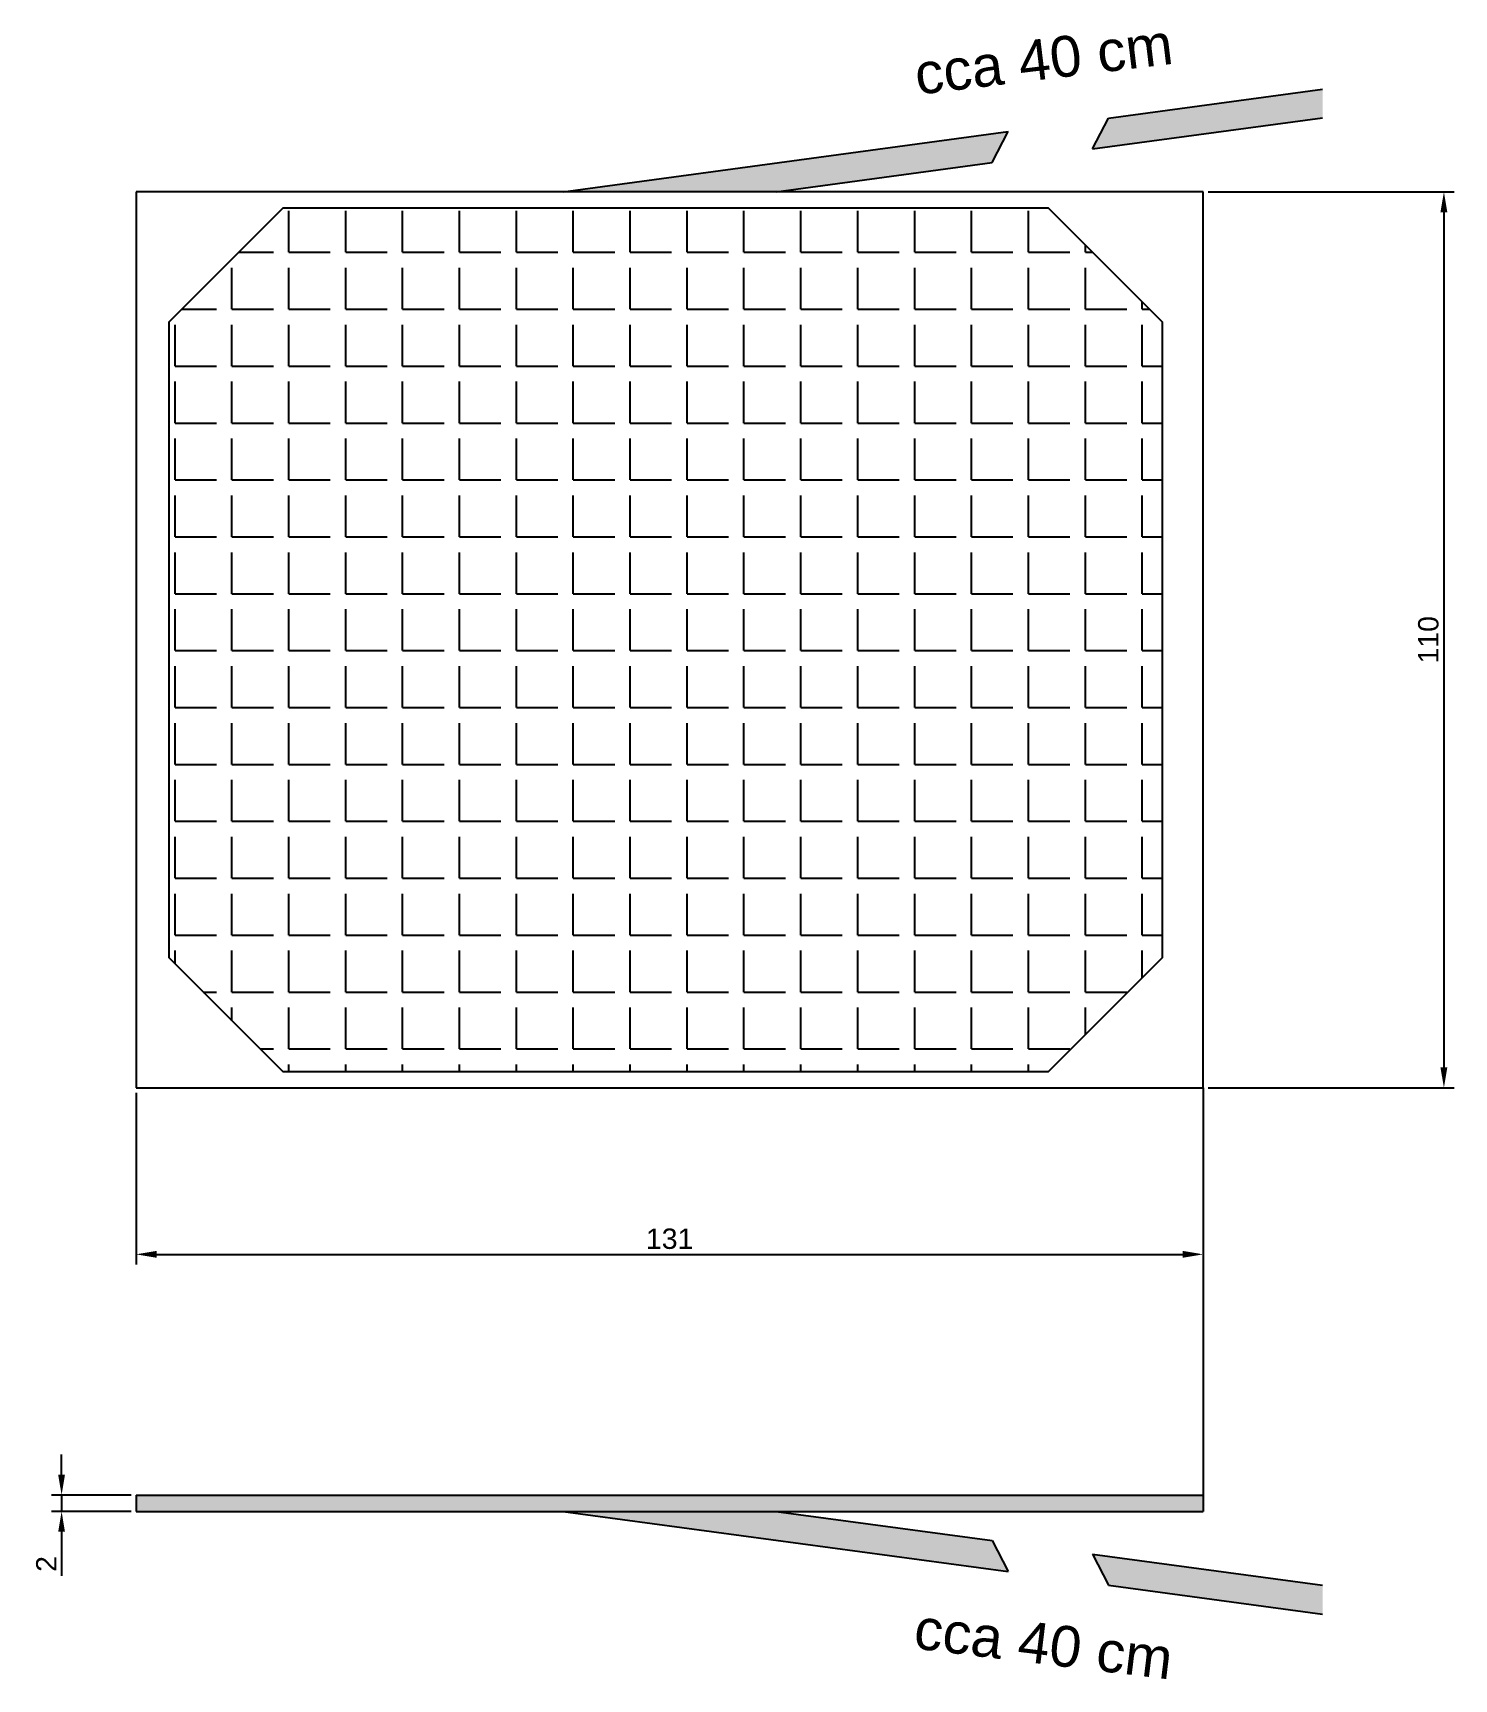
# Model space of a CAD drawing. Header units: millimetres. Extents: x 87 to 262, y 27 to 230.
import ezdxf

# ---------------------------------------------------------------- set-up
doc = ezdxf.new("R2010")
doc.units = ezdxf.units.MM
doc.layers.add('panel', color=7, linetype='Continuous')
doc.layers.add('wires', color=7, linetype='Continuous')
doc.styles.get("Standard").update_dxf_attribs({"font": 'arial.ttf'})
doc.dimstyles.new('ISO-25', dxfattribs={"dimtxt": 2.5, "dimasz": 2.5, "dimexe": 1.25, "dimexo": 0.625, "dimtad": 1, "dimtxsty": 'Standard', "dimcen": 2.5, "dimadec": 0, "dimazin": 0, "dimtfac": 1, "dimtmove": 0, "dimatfit": 3, "dimfxl": 1, "dimarcsym": 0})

# ---------------------------------------------------------------- blocks, each defined once
blk = doc.blocks.new('*D29')
at = {"layer": 'Defpoints', "color": 0}
for p in [(100, 100), (231, 100), (231, 79.56)]:
    blk.add_point(p, dxfattribs=at)
at = {"layer": 'wires', "color": 0, "lineweight": -2}
for p, q in [((100, 99.38), (100, 78.31)), ((231, 99.38), (231, 78.31)), ((102.5, 79.56), (228.5, 79.56))]:
    blk.add_line(p, q, dxfattribs=at)
at = {"layer": 'wires', "color": 0}
for points in [[(102.5, 79.98), (102.5, 79.14), (100, 79.56)], [(228.5, 79.98), (228.5, 79.14), (231, 79.56)]]:
    blk.add_solid(points, dxfattribs=at)
at = {"layer": 'wires', "color": 0, "insert": (165.5, 81.46), "char_height": 2.5, "attachment_point": 5}
blk.add_mtext('131', dxfattribs=at)
blk = doc.blocks.new('*D30')
at = {"layer": 'Defpoints', "color": 0}
for p in [(231, 210), (231, 100), (260.56, 100)]:
    blk.add_point(p, dxfattribs=at)
at = {"layer": 'wires', "color": 0, "lineweight": -2}
for p, q in [((231.62, 210), (261.81, 210)), ((260.56, 207.5), (260.56, 102.5)), ((231.62, 100), (261.81, 100))]:
    blk.add_line(p, q, dxfattribs=at)
at = {"layer": 'wires', "color": 0}
for points in [[(260.14, 207.5), (260.98, 207.5), (260.56, 210)], [(260.14, 102.5), (260.98, 102.5), (260.56, 100)]]:
    blk.add_solid(points, dxfattribs=at)
at = {"layer": 'wires', "color": 0, "insert": (258.66, 155), "char_height": 2.5, "attachment_point": 5, "rotation": 90}
blk.add_mtext('110', dxfattribs=at)
blk = doc.blocks.new('*D31')
at = {"layer": 'Defpoints', "color": 0}
for p in [(100, 50), (90.85, 48), (100, 48)]:
    blk.add_point(p, dxfattribs=at)
at = {"layer": 'wires', "color": 0, "lineweight": -2}
for p, q in [((90.85, 52.5), (90.85, 55)), ((99.38, 50), (89.6, 50)), ((90.85, 50), (90.85, 48)), ((99.38, 48), (89.6, 48)), ((90.85, 45.5), (90.85, 40.09))]:
    blk.add_line(p, q, dxfattribs=at)
at = {"layer": 'wires', "color": 0}
for points in [[(90.43, 52.5), (91.26, 52.5), (90.85, 50)], [(90.43, 45.5), (91.26, 45.5), (90.85, 48)]]:
    blk.add_solid(points, dxfattribs=at)
at = {"layer": 'wires', "color": 0, "insert": (88.97, 41.55), "char_height": 2.5, "attachment_point": 5, "rotation": 90}
blk.add_mtext('2', dxfattribs=at)

msp = doc.modelspace()

# ---------------------------------------------------------------- hatches: boundary and pattern name
at = {"layer": 'panel'}
h = msp.add_hatch(dxfattribs=at)
h.set_pattern_fill('ANGLE', color=256, style=0)
h.set_pattern_definition([(0, (0, 0), (0, 6.985), [5.08, -1.905]), (90, (0, 0), (-6.985, 4e-16), [5.08, -1.905])])
h.paths.add_polyline_path([(226, 194), (212, 208), (118, 208), (104, 194), (104, 116), (118, 102), (212, 102), (226, 116)])
msp.add_hatch(color=256, dxfattribs=at).paths.add_polyline_path([(231, 50), (100, 50), (100, 48), (231, 48)])
at = {"layer": 'wires'}
h = msp.add_hatch(color=9, dxfattribs=at)
h.paths.add_polyline_path([(205.107, 213.589), (178.562, 210), (152.438, 210), (207.048, 217.383)])
h.paths.add_polyline_path([(217.427, 215.255), (219.368, 219.049), (245.667, 222.604), (245.667, 219.072)])
h = msp.add_hatch(color=9, dxfattribs=at)
h.paths.add_polyline_path([(205.107, 44.411), (178.562, 48), (152.438, 48), (207.048, 40.617)])
h.paths.add_polyline_path([(217.427, 42.745), (219.368, 38.951), (245.667, 35.396), (245.667, 38.928)])

# ---------------------------------------------------------------- linework, layer by layer
at = {"layer": 'panel'}
for p, q in [((231, 210), (100, 210)), ((100, 210), (100, 100)), ((231, 100), (231, 210)), ((100, 100), (231, 100)), ((231, 100), (231, 48)), ((100, 50), (231, 50)), ((100, 50), (100, 48)), ((100, 48), (231, 48))]:
    msp.add_line(p, q, dxfattribs=at)
msp.add_lwpolyline([(118, 102), (212, 102), (226, 116), (226, 194), (212, 208), (118, 208), (104, 194), (104, 116)], close=True, dxfattribs=at)
at = {"layer": 'wires', "color": 9}
for p, q in [((219.368, 219.049), (245.667, 222.604)), ((217.427, 215.255), (245.667, 219.072)), ((217.427, 215.255), (219.368, 219.049)), ((152.438, 210), (207.048, 217.383)), ((205.107, 213.589), (207.048, 217.383)), ((178.562, 210), (205.107, 213.589)), ((152.438, 48), (207.048, 40.617)), ((178.562, 48), (205.107, 44.411)), ((205.107, 44.411), (207.048, 40.617)), ((217.427, 42.745), (219.368, 38.951)), ((217.427, 42.745), (245.667, 38.928)), ((219.368, 38.951), (245.667, 35.396))]:
    msp.add_line(p, q, dxfattribs=at)

# ---------------------------------------------------------------- texts
at = {"layer": 'wires'}
for rotation, p in [(6.92123, (195.918, 221.904)), (353.07877, (195.323, 31.197))]:
    msp.add_text('cca 40 cm', height=5, rotation=rotation, dxfattribs=at).set_placement(p)

# ---------------------------------------------------------------- dimensions: what is measured, and where the dimension line sits
for base, p1, p2, picture, middle in [((260.559, 100), (231, 210), (231, 100), '*D30', (258.658, 155)), ((90.848, 48), (100, 50), (100, 48), '*D31', (88.968, 41.547))]:
    dim = msp.add_linear_dim(base=base, p1=p1, p2=p2, angle=90, dimstyle='ISO-25', dxfattribs=at)
    dim.commit()
    dim.dimension.update_dxf_attribs({"geometry": picture, "text_midpoint": middle})
dim = msp.add_linear_dim(base=(231, 79.56), p1=(100, 100), p2=(231, 100), dimstyle='ISO-25', dxfattribs=at)
dim.commit()
dim.dimension.update_dxf_attribs({"geometry": '*D29', "text_midpoint": (165.5, 81.463)})

doc.saveas('drawing.dxf')
